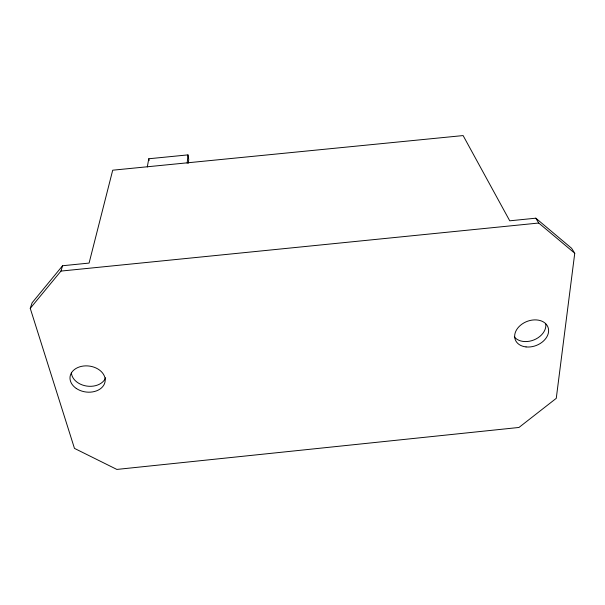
<?xml version="1.0" encoding="UTF-8"?>
<svg xmlns="http://www.w3.org/2000/svg" width="605" height="605" viewBox="0 0 605 605"><rect width="100%" height="100%" fill="white"/><g stroke="black" fill="none" stroke-linecap="round" stroke-linejoin="round"><path stroke-width="0.91" d="M188.367 163.168L188.715 159.417L187.966 154.888L148.777 158.76L147.287 166.995M187.179 163.274L187.966 154.888M574.75 253.253L556.267 398.332L518.961 427.463L116.856 469.427L74.468 448.381L30.25 308.353L32.103 302.802L62.572 265.739L89.086 263.077L112.711 170.194L463.12 135.573L509.743 220.81L535.818 218.186L571.589 248.262L574.75 253.253L538.73 223.026L535.818 218.186M30.25 308.353L60.961 271.078L62.572 265.739M60.961 271.078L538.73 223.026M148.777 158.76L149.125 160.559M545.793 324.091A17.363 12.826 -21.3 0 1 534.049 339.881A17.363 12.826 -21.3 0 1 514.348 336.947M105.625 377.747A17.522 13.03 7.6 0 1 86.78 386.073A17.522 13.03 7.6 0 1 71.382 372.703M526.048 346.922A17.515 12.879 -21.2 0 0 548.319 328.22A17.515 12.879 -21.2 0 0 520.534 325.233A17.515 12.879 -21.2 0 0 526.048 346.922M76.26 388.425A17.681 13.083 7.4 0 0 104.93 382.322A17.681 13.083 7.4 0 0 81.562 366.343A17.681 13.083 7.4 0 0 76.26 388.425"/></g></svg>
